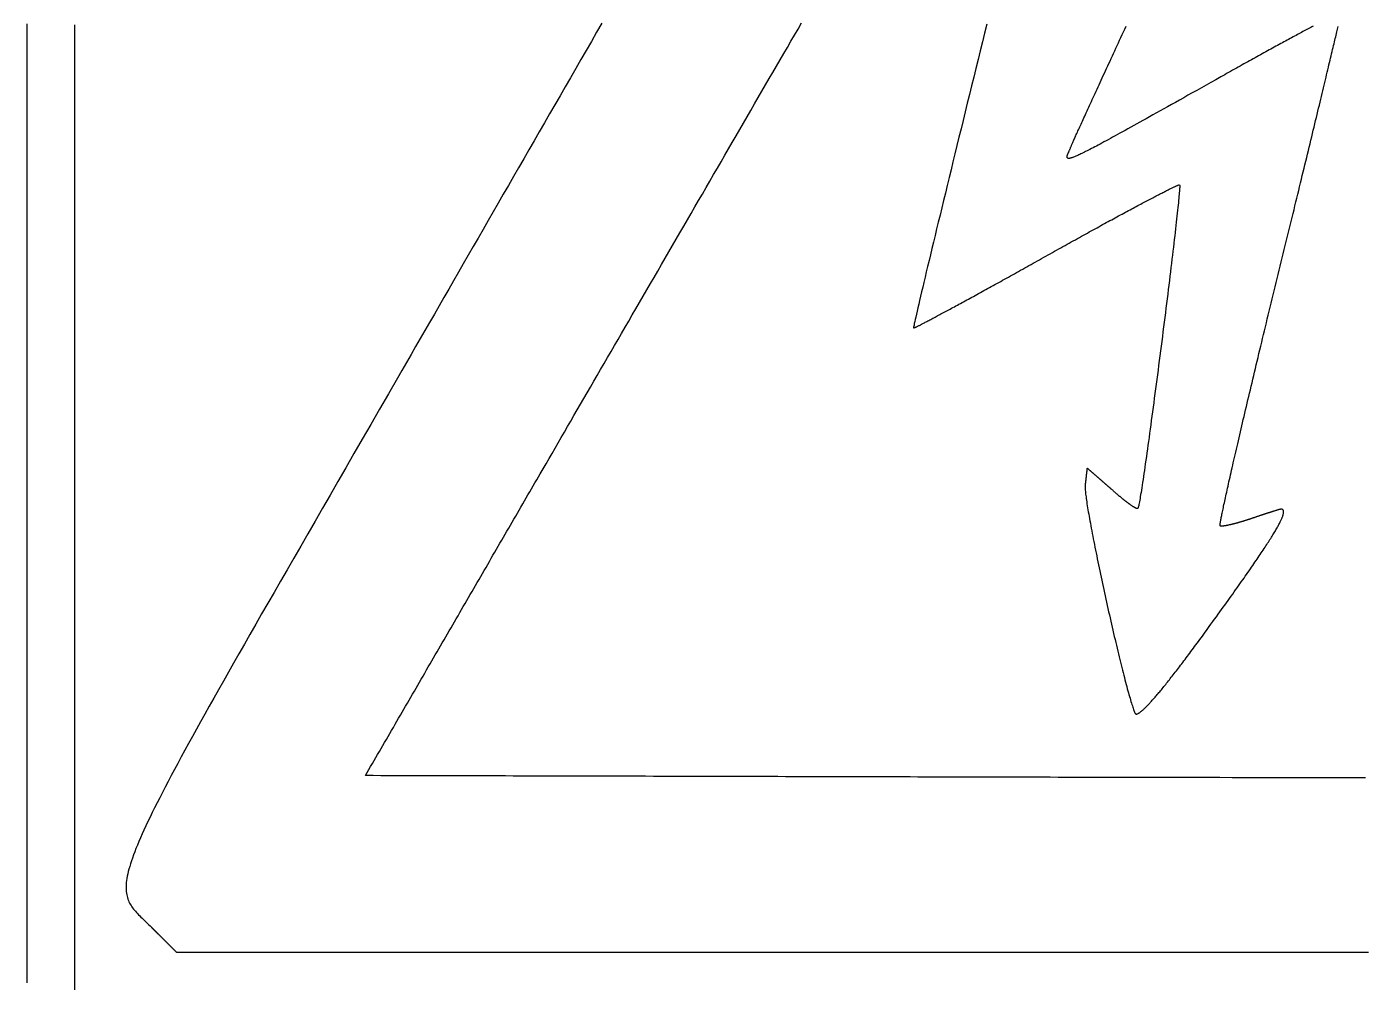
# Model space of a CAD drawing. Header units: metres. Extents: x 1755 to 5239, y 1150 to 5829.
# Drawn here: x 1755 to 3835, y 2853 to 4341 of the extents above; entities that cross this region are included whole.
import ezdxf

# ---------------------------------------------------------------- set-up
doc = ezdxf.new("R2010")
doc.units = ezdxf.units.M

msp = doc.modelspace()

# ---------------------------------------------------------------- linework, layer by layer
for points in [[(3838.509064, 3171.648568), (3820.177801, 3171.658487), (3801.731392, 3171.669504), (3783.172375, 3171.681625), (3764.503288, 3171.694856), (3745.726669, 3171.709203), (3726.845056, 3171.724672), (3707.860987, 3171.741269), (3688.777, 3171.759), (3669.595633, 3171.777871), (3650.319424, 3171.797888), (3630.950911, 3171.819057), (3611.492632, 3171.841384), (3591.947125, 3171.864875), (3572.316928, 3171.889536), (3552.604579, 3171.915373), (3532.812616, 3171.942392), (3512.943577, 3171.970599), (3493, 3172), (3480.89, 3172.03), (3468.78, 3172.06), (3456.67, 3172.09), (3444.56, 3172.12), (3432.45, 3172.15), (3420.34, 3172.18), (3408.23, 3172.21), (3396.12, 3172.24), (3384.01, 3172.27), (3371.9, 3172.3), (3359.79, 3172.33), (3347.68, 3172.36), (3335.57, 3172.39), (3323.46, 3172.42), (3311.35, 3172.45), (3299.24, 3172.48), (3287.13, 3172.51), (3275.02, 3172.54), (3262.91, 3172.57), (3250.8, 3172.6), (3238.69, 3172.63), (3226.58, 3172.66), (3214.47, 3172.69), (3202.36, 3172.72), (3190.25, 3172.75), (3178.14, 3172.78), (3166.03, 3172.81), (3153.92, 3172.84), (3141.81, 3172.87), (3129.7, 3172.9), (3117.59, 3172.93), (3105.48, 3172.96), (3093.37, 3172.99), (3081.26, 3173.02), (3069.15, 3173.05), (3057.04, 3173.08), (3044.93, 3173.11), (3032.82, 3173.14), (3020.71, 3173.17), (3008.6, 3173.2), (2996.49, 3173.23), (2984.38, 3173.26), (2972.27, 3173.29), (2960.16, 3173.32), (2948.05, 3173.35), (2935.94, 3173.38), (2923.83, 3173.41), (2911.72, 3173.44), (2899.61, 3173.47), (2887.5, 3173.5), (2875.39, 3173.53), (2863.28, 3173.56), (2851.17, 3173.59), (2839.06, 3173.62), (2826.95, 3173.65), (2814.84, 3173.68), (2802.73, 3173.71), (2790.62, 3173.74), (2778.51, 3173.77), (2766.4, 3173.8), (2754.29, 3173.83), (2742.18, 3173.86), (2730.07, 3173.89), (2717.96, 3173.92), (2705.85, 3173.95), (2693.74, 3173.98), (2681.63, 3174.01), (2669.52, 3174.04), (2657.41, 3174.07), (2645.3, 3174.1), (2633.19, 3174.13), (2621.08, 3174.16), (2608.97, 3174.19), (2596.86, 3174.22), (2584.75, 3174.25), (2572.64, 3174.28), (2560.53, 3174.31), (2548.42, 3174.34), (2536.31, 3174.37), (2524.2, 3174.4), (2512.09, 3174.43), (2499.98, 3174.46), (2487.87, 3174.49), (2475.76, 3174.52), (2463.65, 3174.55), (2451.54, 3174.58), (2439.43, 3174.61), (2427.32, 3174.64), (2415.21, 3174.67), (2403.1, 3174.7), (2390.99, 3174.73), (2378.88, 3174.76), (2366.77, 3174.79), (2354.66, 3174.82), (2342.55, 3174.85), (2330.44, 3174.88), (2318.33, 3174.91), (2306.22, 3174.94), (2294.11, 3174.97), (2282, 3175), (2284.72, 3179.7), (2287.44, 3184.4), (2290.16, 3189.1), (2292.88, 3193.8), (2295.6, 3198.5), (2298.32, 3203.2), (2301.04, 3207.9), (2303.76, 3212.6), (2306.48, 3217.3), (2309.2, 3222), (2311.92, 3226.7), (2314.64, 3231.4), (2317.36, 3236.1), (2320.08, 3240.8), (2322.8, 3245.5), (2325.52, 3250.2), (2328.24, 3254.9), (2330.96, 3259.6), (2333.68, 3264.3), (2336.4, 3269), (2339.12, 3273.7), (2341.84, 3278.4), (2344.56, 3283.1), (2347.28, 3287.8), (2350, 3292.5), (2352.72, 3297.2), (2355.44, 3301.9), (2358.16, 3306.6), (2360.88, 3311.3), (2363.6, 3316), (2366.32, 3320.7), (2369.04, 3325.4), (2371.76, 3330.1), (2374.48, 3334.8), (2377.2, 3339.5), (2379.92, 3344.2), (2382.64, 3348.9), (2385.36, 3353.6), (2388.08, 3358.3), (2390.8, 3363), (2393.52, 3367.7), (2396.24, 3372.4), (2398.96, 3377.1), (2401.68, 3381.8), (2404.4, 3386.5), (2407.12, 3391.2), (2409.84, 3395.9), (2412.56, 3400.6), (2415.28, 3405.3), (2418, 3410), (2420.72, 3414.7), (2423.44, 3419.4), (2426.16, 3424.1), (2428.88, 3428.8), (2431.6, 3433.5), (2434.32, 3438.2), (2437.04, 3442.9), (2439.76, 3447.6), (2442.48, 3452.3), (2445.2, 3457), (2447.92, 3461.7), (2450.64, 3466.4), (2453.36, 3471.1), (2456.08, 3475.8), (2458.8, 3480.5), (2461.52, 3485.2), (2464.24, 3489.9), (2466.96, 3494.6), (2469.68, 3499.3), (2472.4, 3504), (2475.12, 3508.7), (2477.84, 3513.4), (2480.56, 3518.1), (2483.28, 3522.8), (2486, 3527.5), (2488.72, 3532.2), (2491.44, 3536.9), (2494.16, 3541.6), (2496.88, 3546.3), (2499.6, 3551), (2502.32, 3555.7), (2505.04, 3560.4), (2507.76, 3565.1), (2510.48, 3569.8), (2513.2, 3574.5), (2515.92, 3579.2), (2518.64, 3583.9), (2521.36, 3588.6), (2524.08, 3593.3), (2526.8, 3598), (2529.52, 3602.7), (2532.24, 3607.4), (2534.96, 3612.1), (2537.68, 3616.8), (2540.4, 3621.5), (2543.12, 3626.2), (2545.84, 3630.9), (2548.56, 3635.6), (2551.28, 3640.3), (2554, 3645), (2558.527113, 3652.816777), (2563.107704, 3660.725816), (2567.740651, 3668.725179), (2572.424832, 3676.812928), (2577.159125, 3684.987125), (2581.942408, 3693.245832), (2586.773559, 3701.587111), (2591.651456, 3710.009024), (2596.574977, 3718.509633), (2601.543, 3727.087), (2606.554403, 3735.739187), (2611.608064, 3744.464256), (2616.702861, 3753.260269), (2621.837672, 3762.125288), (2627.011375, 3771.057375), (2632.222848, 3780.054592), (2637.470969, 3789.115001), (2642.754616, 3798.236664), (2648.072667, 3807.417643), (2653.424, 3816.656), (2658.807493, 3825.949797), (2664.222024, 3835.297096), (2669.666471, 3844.695959), (2675.139712, 3854.144448), (2680.640625, 3863.640625), (2686.168088, 3873.182552), (2691.720979, 3882.768291), (2697.298176, 3892.395904), (2702.898557, 3902.063453), (2708.521, 3911.769), (2714.164383, 3921.510607), (2719.827584, 3931.286336), (2725.509481, 3941.094249), (2731.208952, 3950.932408), (2736.924875, 3960.798875), (2742.656128, 3970.691712), (2748.401589, 3980.608981), (2754.160136, 3990.548744), (2759.930647, 4000.509063), (2765.712, 4010.488), (2771.503073, 4020.483617), (2777.302744, 4030.493976), (2783.109891, 4040.517139), (2788.923392, 4050.551168), (2794.742125, 4060.594125), (2800.564968, 4070.644072), (2806.390799, 4080.699071), (2812.218496, 4090.757184), (2818.046937, 4100.816473), (2823.875, 4110.875), (2829.701563, 4120.930827), (2835.525504, 4130.982016), (2841.345701, 4141.026629), (2847.161032, 4151.062728), (2852.970375, 4161.088375), (2858.772608, 4171.101632), (2864.566609, 4181.100561), (2870.351256, 4191.083224), (2876.125427, 4201.047683), (2881.888, 4210.992), (2887.637853, 4220.914237), (2893.373864, 4230.812456), (2899.094911, 4240.684719), (2904.799872, 4250.529088), (2910.487625, 4260.343625), (2916.157048, 4270.126392), (2921.807019, 4279.875451), (2927.436416, 4289.588864), (2933.044117, 4299.264693), (2938.629, 4308.901), (2944.189943, 4318.495847), (2949.725824, 4328.047296), (2955.235521, 4337.553409), (2960.717912, 4347.012248)], [(1755, 4345.44), (1755, 4323.48), (1755, 4301.52), (1755, 4279.56), (1755, 4257.6), (1755, 4235.64), (1755, 4213.68), (1755, 4191.72), (1755, 4169.76), (1755, 4147.8), (1755, 4125.84), (1755, 4103.88), (1755, 4081.92), (1755, 4059.96), (1755, 4038), (1755, 4016.04), (1755, 3994.08), (1755, 3972.12), (1755, 3950.16), (1755, 3928.2), (1755, 3906.24), (1755, 3884.28), (1755, 3862.32), (1755, 3840.36), (1755, 3818.4), (1755, 3796.44), (1755, 3774.48), (1755, 3752.52), (1755, 3730.56), (1755, 3708.6), (1755, 3686.64), (1755, 3664.68), (1755, 3642.72), (1755, 3620.76), (1755, 3598.8), (1755, 3576.84), (1755, 3554.88), (1755, 3532.92), (1755, 3510.96), (1755, 3489), (1755, 3467.04), (1755, 3445.08), (1755, 3423.12), (1755, 3401.16), (1755, 3379.2), (1755, 3357.24), (1755, 3335.28), (1755, 3313.32), (1755, 3291.36), (1755, 3269.4), (1755, 3247.44), (1755, 3225.48), (1755, 3203.52), (1755, 3181.56), (1755, 3159.6), (1755, 3137.64), (1755, 3115.68), (1755, 3093.72), (1755, 3071.76), (1755, 3049.8), (1755, 3027.84), (1755, 3005.88), (1755, 2983.92), (1755, 2961.96), (1755, 2940), (1755, 2918.04), (1755, 2896.08), (1755, 2874.12), (1755, 2852.16)], [(1830.079261, 2811.35482), (1830.065664, 2858.19648), (1830.053603, 2905.99826), (1830.043, 2954.77), (1830.033777, 3004.52154), (1830.025856, 3055.26272), (1830.019159, 3107.00338), (1830.013608, 3159.75336), (1830.009125, 3213.5225), (1830.005632, 3268.32064), (1830.003051, 3324.15762), (1830.001304, 3381.04328), (1830.000313, 3438.98746), (1830, 3498), (1830, 3519.69), (1830, 3541.38), (1830, 3563.07), (1830, 3584.76), (1830, 3606.45), (1830, 3628.14), (1830, 3649.83), (1830, 3671.52), (1830, 3693.21), (1830, 3714.9), (1830, 3736.59), (1830, 3758.28), (1830, 3779.97), (1830, 3801.66), (1830, 3823.35), (1830, 3845.04), (1830, 3866.73), (1830, 3888.42), (1830, 3910.11), (1830, 3931.8), (1830, 3953.49), (1830, 3975.18), (1830, 3996.87), (1830, 4018.56), (1830, 4040.25), (1830, 4061.94), (1830, 4083.63), (1830, 4105.32), (1830, 4127.01), (1830, 4148.7), (1830, 4170.39), (1830, 4192.08), (1830, 4213.77), (1830, 4235.46), (1830, 4257.15), (1830, 4278.84), (1830, 4300.53), (1830, 4322.22), (1830, 4343.91)], [(2650.015598, 4346.637729), (2641.872, 4332.496), (2633.727322, 4318.352231), (2625.583136, 4304.209128), (2617.441014, 4290.069397), (2609.302528, 4275.935744), (2601.16925, 4261.810875), (2593.042752, 4247.697496), (2584.924606, 4233.598313), (2576.816384, 4219.516032), (2568.719658, 4205.453359), (2560.636, 4191.413), (2552.566982, 4177.397661), (2544.514176, 4163.410048), (2536.479154, 4149.452867), (2528.463488, 4135.528824), (2520.46875, 4121.640625), (2512.496512, 4107.790976), (2504.548346, 4093.982583), (2496.625824, 4080.218152), (2488.730518, 4066.500389), (2480.864, 4052.832), (2473.027842, 4039.215691), (2465.223616, 4025.654168), (2457.452894, 4012.150137), (2449.717248, 3998.706304), (2442.01825, 3985.325375), (2434.357472, 3972.010056), (2426.736486, 3958.763053), (2419.156864, 3945.587072), (2411.620178, 3932.484819), (2404.128, 3919.459), (2396.681902, 3906.512321), (2389.283456, 3893.647488), (2381.934234, 3880.867207), (2374.635808, 3868.174184), (2367.38975, 3855.571125), (2360.197632, 3843.060736), (2353.061026, 3830.645723), (2345.981504, 3818.328792), (2338.960638, 3806.112649), (2332, 3794), (2317.868357, 3769.480013), (2304.031656, 3745.476104), (2290.487239, 3721.982351), (2277.232448, 3698.992832), (2264.264625, 3676.501625), (2251.581112, 3654.502808), (2239.179251, 3632.990459), (2227.056384, 3611.958656), (2215.209853, 3591.401477), (2203.637, 3571.313), (2192.335167, 3551.687303), (2181.301696, 3532.518464), (2170.533929, 3513.800561), (2160.029208, 3495.527672), (2149.784875, 3477.693875), (2139.798272, 3460.293248), (2130.066741, 3443.319869), (2120.587624, 3426.767816), (2111.358263, 3410.631167), (2102.376, 3394.904), (2093.638177, 3379.580393), (2085.142136, 3364.654424), (2076.885219, 3350.120171), (2068.864768, 3335.971712), (2061.078125, 3322.203125), (2053.522632, 3308.808488), (2046.195631, 3295.781879), (2039.094464, 3283.117376), (2032.216473, 3270.809057), (2025.559, 3258.851), (2019.119387, 3247.237283), (2012.894976, 3235.961984), (2006.883109, 3225.019181), (2001.081128, 3214.402952), (1995.486375, 3204.107375), (1990.096192, 3194.126528), (1984.907921, 3184.454489), (1979.918904, 3175.085336), (1975.126483, 3166.013147), (1970.528, 3157.232), (1966.120797, 3148.735973), (1961.902216, 3140.519144), (1957.869599, 3132.575591), (1954.020288, 3124.899392), (1950.351625, 3117.484625), (1946.860952, 3110.325368), (1943.545611, 3103.415699), (1940.402944, 3096.749696), (1937.430293, 3090.321437), (1934.625, 3084.125), (1931.984407, 3078.154463), (1929.505856, 3072.403904), (1927.186689, 3066.867401), (1925.024248, 3061.539032), (1923.015875, 3056.412875), (1921.158912, 3051.483008), (1919.450701, 3046.743509), (1917.888584, 3042.188456), (1916.469903, 3037.811927), (1915.192, 3033.608), (1914.052217, 3029.570753), (1913.047896, 3025.694264), (1912.176379, 3021.972611), (1911.435008, 3018.399872), (1910.821125, 3014.970125), (1910.332072, 3011.677448), (1909.965191, 3008.515919), (1909.717824, 3005.479616), (1909.587313, 3002.562617), (1909.571, 2999.759), (1909.666227, 2997.062843), (1909.870336, 2994.468224), (1910.180669, 2991.969221), (1910.594568, 2989.559912), (1911.109375, 2987.234375), (1911.722432, 2984.986688), (1912.431081, 2982.810929), (1913.232664, 2980.701176), (1914.124523, 2978.651507), (1915.104, 2976.656), (1916.168437, 2974.708733), (1917.315176, 2972.803784), (1918.541559, 2970.935231), (1919.844928, 2969.097152), (1921.222625, 2967.283625), (1922.671992, 2965.488728), (1924.190371, 2963.706539), (1925.775104, 2961.931136), (1927.423533, 2960.156597), (1929.133, 2958.377), (1930.900847, 2956.586423), (1932.724416, 2954.778944), (1934.601049, 2952.948641), (1936.528088, 2951.089592), (1938.502875, 2949.195875), (1940.522752, 2947.261568), (1942.585061, 2945.280749), (1944.687144, 2943.247496), (1946.826343, 2941.155887), (1949, 2939), (1949.39, 2938.61), (1949.78, 2938.22), (1950.17, 2937.83), (1950.56, 2937.44), (1950.95, 2937.05), (1951.34, 2936.66), (1951.73, 2936.27), (1952.12, 2935.88), (1952.51, 2935.49), (1952.9, 2935.1), (1953.29, 2934.71), (1953.68, 2934.32), (1954.07, 2933.93), (1954.46, 2933.54), (1954.85, 2933.15), (1955.24, 2932.76), (1955.63, 2932.37), (1956.02, 2931.98), (1956.41, 2931.59), (1956.8, 2931.2), (1957.19, 2930.81), (1957.58, 2930.42), (1957.97, 2930.03), (1958.36, 2929.64), (1958.75, 2929.25), (1959.14, 2928.86), (1959.53, 2928.47), (1959.92, 2928.08), (1960.31, 2927.69), (1960.7, 2927.3), (1961.09, 2926.91), (1961.48, 2926.52), (1961.87, 2926.13), (1962.26, 2925.74), (1962.65, 2925.35), (1963.04, 2924.96), (1963.43, 2924.57), (1963.82, 2924.18), (1964.21, 2923.79), (1964.6, 2923.4), (1964.99, 2923.01), (1965.38, 2922.62), (1965.77, 2922.23), (1966.16, 2921.84), (1966.55, 2921.45), (1966.94, 2921.06), (1967.33, 2920.67), (1967.72, 2920.28), (1968.11, 2919.89), (1968.5, 2919.5), (1968.89, 2919.11), (1969.28, 2918.72), (1969.67, 2918.33), (1970.06, 2917.94), (1970.45, 2917.55), (1970.84, 2917.16), (1971.23, 2916.77), (1971.62, 2916.38), (1972.01, 2915.99), (1972.4, 2915.6), (1972.79, 2915.21), (1973.18, 2914.82), (1973.57, 2914.43), (1973.96, 2914.04), (1974.35, 2913.65), (1974.74, 2913.26), (1975.13, 2912.87), (1975.52, 2912.48), (1975.91, 2912.09), (1976.3, 2911.7), (1976.69, 2911.31), (1977.08, 2910.92), (1977.47, 2910.53), (1977.86, 2910.14), (1978.25, 2909.75), (1978.64, 2909.36), (1979.03, 2908.97), (1979.42, 2908.58), (1979.81, 2908.19), (1980.2, 2907.8), (1980.59, 2907.41), (1980.98, 2907.02), (1981.37, 2906.63), (1981.76, 2906.24), (1982.15, 2905.85), (1982.54, 2905.46), (1982.93, 2905.07), (1983.32, 2904.68), (1983.71, 2904.29), (1984.1, 2903.9), (1984.49, 2903.51), (1984.88, 2903.12), (1985.27, 2902.73), (1985.66, 2902.34), (1986.05, 2901.95), (1986.44, 2901.56), (1986.83, 2901.17), (1987.22, 2900.78), (1987.61, 2900.39), (1988, 2900), (2003.07, 2900), (2018.14, 2900), (2033.21, 2900), (2048.28, 2900), (2063.35, 2900), (2078.42, 2900), (2093.49, 2900), (2108.56, 2900), (2123.63, 2900), (2138.7, 2900), (2153.77, 2900), (2168.84, 2900), (2183.91, 2900), (2198.98, 2900), (2214.05, 2900), (2229.12, 2900), (2244.19, 2900), (2259.26, 2900), (2274.33, 2900), (2289.4, 2900), (2304.47, 2900), (2319.54, 2900), (2334.61, 2900), (2349.68, 2900), (2364.75, 2900), (2379.82, 2900), (2394.89, 2900), (2409.96, 2900), (2425.03, 2900), (2440.1, 2900), (2455.17, 2900), (2470.24, 2900), (2485.31, 2900), (2500.38, 2900), (2515.45, 2900), (2530.52, 2900), (2545.59, 2900), (2560.66, 2900), (2575.73, 2900), (2590.8, 2900), (2605.87, 2900), (2620.94, 2900), (2636.01, 2900), (2651.08, 2900), (2666.15, 2900), (2681.22, 2900), (2696.29, 2900), (2711.36, 2900), (2726.43, 2900), (2741.5, 2900), (2756.57, 2900), (2771.64, 2900), (2786.71, 2900), (2801.78, 2900), (2816.85, 2900), (2831.92, 2900), (2846.99, 2900), (2862.06, 2900), (2877.13, 2900), (2892.2, 2900), (2907.27, 2900), (2922.34, 2900), (2937.41, 2900), (2952.48, 2900), (2967.55, 2900), (2982.62, 2900), (2997.69, 2900), (3012.76, 2900), (3027.83, 2900), (3042.9, 2900), (3057.97, 2900), (3073.04, 2900), (3088.11, 2900), (3103.18, 2900), (3118.25, 2900), (3133.32, 2900), (3148.39, 2900), (3163.46, 2900), (3178.53, 2900), (3193.6, 2900), (3208.67, 2900), (3223.74, 2900), (3238.81, 2900), (3253.88, 2900), (3268.95, 2900), (3284.02, 2900), (3299.09, 2900), (3314.16, 2900), (3329.23, 2900), (3344.3, 2900), (3359.37, 2900), (3374.44, 2900), (3389.51, 2900), (3404.58, 2900), (3419.65, 2900), (3434.72, 2900), (3449.79, 2900), (3464.86, 2900), (3479.93, 2900), (3495, 2900), (3536.672715, 2900.000314), (3577.57572, 2900.001312), (3617.716305, 2900.003078), (3657.10176, 2900.005696), (3695.739375, 2900.00925), (3733.63644, 2900.013824), (3770.800245, 2900.019502), (3807.23808, 2900.026368), (3842.957235, 2900.034506)], [(3248.906358, 4345.199165), (3245.5, 4331.375), (3242.097242, 4317.557735), (3238.700736, 4303.75808), (3235.313134, 4289.986745), (3231.937088, 4276.25444), (3228.57525, 4262.571875), (3225.230272, 4248.94976), (3221.904806, 4235.398805), (3218.601504, 4221.92972), (3215.323018, 4208.553215), (3212.072, 4195.28), (3208.851102, 4182.120785), (3205.662976, 4169.08628), (3202.510274, 4156.187195), (3199.395648, 4143.43424), (3196.32175, 4130.838125), (3193.291232, 4118.40956), (3190.306746, 4106.159255), (3187.370944, 4094.09792), (3184.486478, 4082.236265), (3181.656, 4070.585), (3178.882162, 4059.154835), (3176.167616, 4047.95648), (3173.515014, 4037.000645), (3170.927008, 4026.29804), (3168.40625, 4015.859375), (3165.955392, 4005.69536), (3163.577086, 3995.816705), (3161.273984, 3986.23412), (3159.048738, 3976.958315), (3156.904, 3968), (3154.842422, 3959.369885), (3152.866656, 3951.07868), (3150.979354, 3943.137095), (3149.183168, 3935.55584), (3147.48075, 3928.345625), (3145.874752, 3921.51716), (3144.367826, 3915.081155), (3142.962624, 3909.04832), (3141.661798, 3903.429365), (3140.468, 3898.235), (3139.383882, 3893.475935), (3138.412096, 3889.16288), (3137.555294, 3885.306545), (3136.816128, 3881.91764), (3136.19725, 3879.006875), (3135.701312, 3876.58496), (3135.330966, 3874.662605), (3135.088864, 3873.25052), (3134.977658, 3872.359415), (3135.556928, 3872.122368), (3136.157832, 3872.362592), (3136.969024, 3872.719744), (3137.452383, 3872.941598), (3137.987, 3873.192), (3138.572437, 3873.470722), (3139.208256, 3873.777536), (3139.894019, 3874.112214), (3140.629288, 3874.474528), (3141.413625, 3874.86425), (3142.246592, 3875.281152), (3143.127751, 3875.725006), (3144.056664, 3876.195584), (3145.032893, 3876.692658), (3146.056, 3877.216), (3147.125547, 3877.765382), (3148.241096, 3878.340576), (3149.402209, 3878.941354), (3150.608448, 3879.567488), (3151.859375, 3880.21875), (3153.154552, 3880.894912), (3154.493541, 3881.595746), (3155.875904, 3882.321024), (3157.301203, 3883.070518), (3158.769, 3883.844), (3160.278857, 3884.641242), (3161.830336, 3885.462016), (3163.422999, 3886.306094), (3165.056408, 3887.173248), (3166.730125, 3888.06325), (3168.443712, 3888.975872), (3170.196731, 3889.910886), (3171.988744, 3890.868064), (3173.819313, 3891.847178), (3175.688, 3892.848), (3177.594367, 3893.870302), (3179.537976, 3894.913856), (3181.518389, 3895.978434), (3183.535168, 3897.063808), (3185.587875, 3898.16975), (3187.676072, 3899.296032), (3189.799321, 3900.442426), (3191.957184, 3901.608704), (3194.149223, 3902.794638), (3196.375, 3904), (3198.634077, 3905.224562), (3200.926016, 3906.468096), (3203.250379, 3907.730374), (3205.606728, 3909.011168), (3207.994625, 3910.31025), (3210.413632, 3911.627392), (3212.863311, 3912.962366), (3215.343224, 3914.314944), (3217.852933, 3915.684898), (3220.392, 3917.072), (3222.959987, 3918.476022), (3225.556456, 3919.896736), (3228.180969, 3921.333914), (3230.833088, 3922.787328), (3233.512375, 3924.25675), (3236.218392, 3925.741952), (3238.950701, 3927.242706), (3241.708864, 3928.758784), (3244.492443, 3930.289958), (3247.301, 3931.836), (3250.134097, 3933.396682), (3252.991296, 3934.971776), (3255.872159, 3936.561054), (3258.776248, 3938.164288), (3261.703125, 3939.78125), (3264.652352, 3941.411712), (3267.623491, 3943.055446), (3270.616104, 3944.712224), (3273.629753, 3946.381818), (3276.664, 3948.064), (3279.718407, 3949.758542), (3282.792536, 3951.465216), (3285.885949, 3953.183794), (3288.998208, 3954.914048), (3292.128875, 3956.65575), (3295.277512, 3958.408672), (3298.443681, 3960.172586), (3301.626944, 3961.947264), (3304.826863, 3963.732478), (3308.043, 3965.528), (3311.274917, 3967.333602), (3314.522176, 3969.149056), (3317.784339, 3970.974134), (3321.060968, 3972.808608), (3324.351625, 3974.65225), (3327.655872, 3976.504832), (3330.973271, 3978.366126), (3334.303384, 3980.235904), (3337.645773, 3982.113938), (3341, 3984), (3344.354526, 3985.886061), (3347.697808, 3987.764088), (3351.029402, 3989.633847), (3354.348864, 3991.495104), (3357.65575, 3993.347625), (3360.949616, 3995.191176), (3364.230018, 3997.025523), (3367.496512, 3998.850432), (3370.748654, 4000.665669), (3373.986, 4002.471), (3377.208106, 4004.266191), (3380.414528, 4006.051008), (3383.604822, 4007.825217), (3386.778544, 4009.588584), (3389.93525, 4011.340875), (3393.074496, 4013.081856), (3396.195838, 4014.811293), (3399.298832, 4016.528952), (3402.383034, 4018.234599), (3405.448, 4019.928), (3408.493286, 4021.608921), (3411.518448, 4023.277128), (3414.523042, 4024.932387), (3417.506624, 4026.574464), (3420.46875, 4028.203125), (3423.408976, 4029.818136), (3426.326858, 4031.419263), (3429.221952, 4033.006272), (3432.093814, 4034.578929), (3434.942, 4036.137), (3437.766066, 4037.680251), (3440.565568, 4039.208448), (3443.340062, 4040.721357), (3446.089104, 4042.218744), (3448.81225, 4043.700375), (3451.509056, 4045.166016), (3454.179078, 4046.615433), (3456.821872, 4048.048392), (3459.436994, 4049.464659), (3462.024, 4050.864), (3464.582446, 4052.246181), (3467.111888, 4053.610968), (3469.611882, 4054.958127), (3472.081984, 4056.287424), (3474.52175, 4057.598625), (3476.930736, 4058.891496), (3479.308498, 4060.165803), (3481.654592, 4061.421312), (3483.968574, 4062.657789), (3486.25, 4063.875), (3488.498426, 4065.072711), (3490.713408, 4066.250688), (3492.894502, 4067.408697), (3495.041264, 4068.546504), (3497.15325, 4069.663875), (3499.230016, 4070.760576), (3501.271118, 4071.836373), (3503.276112, 4072.891032), (3505.244554, 4073.924319), (3507.176, 4074.936), (3509.070006, 4075.925841), (3510.926128, 4076.893608), (3512.743922, 4077.839067), (3514.522944, 4078.761984), (3516.26275, 4079.662125), (3517.962896, 4080.539256), (3519.622938, 4081.393143), (3521.242432, 4082.223552), (3522.820934, 4083.030249), (3524.358, 4083.813), (3525.853186, 4084.571571), (3527.306048, 4085.305728), (3528.716142, 4086.015237), (3530.083024, 4086.699864), (3531.40625, 4087.359375), (3532.685376, 4087.993536), (3533.919958, 4088.602113), (3535.109552, 4089.184872), (3536.253714, 4089.741579), (3537.352, 4090.272), (3538.403966, 4090.775901), (3539.409168, 4091.253048), (3540.367162, 4091.703207), (3541.277504, 4092.126144), (3542.13975, 4092.521625), (3542.953456, 4092.889416), (3543.718178, 4093.229283), (3544.433472, 4093.540992), (3545.098894, 4093.824309), (3545.714, 4094.079), (3546.278346, 4094.304831), (3546.791488, 4094.501568), (3547.662384, 4094.806824), (3548.323136, 4094.992896), (3548.912474, 4095.044439), (3549.160592, 4094.179824), (3549.182448, 4093.343406), (3549.166336, 4092.230592), (3549.113, 4090.84725), (3549.023184, 4089.199248), (3548.897632, 4087.292454), (3548.737088, 4085.132736), (3548.542296, 4082.725962), (3548.314, 4080.078), (3548.052944, 4077.194718), (3547.759872, 4074.081984), (3547.435528, 4070.745666), (3547.080656, 4067.191632), (3546.696, 4063.42575), (3546.282304, 4059.453888), (3545.840312, 4055.281914), (3545.370768, 4050.915696), (3544.874416, 4046.361102), (3544.352, 4041.624), (3543.804264, 4036.710258), (3543.231952, 4031.625744), (3542.635808, 4026.376326), (3542.016576, 4020.967872), (3541.375, 4015.40625), (3540.711824, 4009.697328), (3540.027792, 4003.846974), (3539.323648, 3997.861056), (3538.600136, 3991.745442), (3537.858, 3985.506), (3537.097984, 3979.148598), (3536.320832, 3972.679104), (3535.527288, 3966.103386), (3534.718096, 3959.427312), (3533.894, 3952.65675), (3533.055744, 3945.797568), (3532.204072, 3938.855634), (3531.339728, 3931.836816), (3530.463456, 3924.746982), (3529.576, 3917.592), (3528.678104, 3910.377738), (3527.770512, 3903.110064), (3526.853968, 3895.794846), (3525.929216, 3888.437952), (3524.997, 3881.04525), (3524.058064, 3873.622608), (3523.113152, 3866.175894), (3522.163008, 3858.710976), (3521.208376, 3851.233722), (3520.25, 3843.75), (3519.288624, 3836.265678), (3518.324992, 3828.786624), (3517.359848, 3821.318706), (3516.393936, 3813.867792), (3515.428, 3806.43975), (3514.462784, 3799.040448), (3513.499032, 3791.675754), (3512.537488, 3784.351536), (3511.578896, 3777.073662), (3510.624, 3769.848), (3509.673544, 3762.680418), (3508.728272, 3755.576784), (3507.788928, 3748.542966), (3506.856256, 3741.584832), (3505.931, 3734.70825), (3505.013904, 3727.919088), (3504.105712, 3721.223214), (3503.207168, 3714.626496), (3502.319016, 3708.134802), (3501.442, 3701.754), (3500.576864, 3695.489958), (3499.724352, 3689.348544), (3498.885208, 3683.335626), (3498.060176, 3677.457072), (3497.25, 3671.71875), (3496.455424, 3666.126528), (3495.677192, 3660.686274), (3494.916048, 3655.403856), (3494.172736, 3650.285142), (3493.448, 3645.336), (3492.742584, 3640.562298), (3492.057232, 3635.969904), (3491.392688, 3631.564686), (3490.749696, 3627.352512), (3490.129, 3623.33925), (3489.531344, 3619.530768), (3488.957472, 3615.932934), (3488.408128, 3612.551616), (3487.884056, 3609.392682), (3487.386, 3606.462), (3486.914704, 3603.765438), (3486.470912, 3601.308864), (3486.055368, 3599.098146), (3485.668816, 3597.139152), (3485.312, 3595.43775), (3484.985664, 3593.999808), (3484.690552, 3592.831194), (3484.427408, 3591.937776), (3484.196976, 3591.325422), (3483.860904, 3590.897928), (3483.349259, 3590.797413), (3482.776503, 3590.872521), (3482.254872, 3591.017304), (3481.656669, 3591.236283), (3480.984, 3591.528), (3480.495224, 3591.762168), (3479.974912, 3592.027584), (3479.423688, 3592.323816), (3478.842176, 3592.650432), (3478.231, 3593.007), (3477.590784, 3593.393088), (3476.922152, 3593.808264), (3476.225728, 3594.252096), (3475.502136, 3594.724152), (3474.752, 3595.224), (3473.975944, 3595.751208), (3473.174592, 3596.305344), (3472.764625, 3596.592375), (3472.348568, 3596.885976), (3471.926499, 3597.186093), (3471.498496, 3597.492672), (3471.064637, 3597.805659), (3470.625, 3598.125), (3470.179663, 3598.450641), (3469.728704, 3598.782528), (3469.272201, 3599.120607), (3468.810232, 3599.464824), (3468.342875, 3599.815125), (3467.870208, 3600.171456), (3467.392309, 3600.533763), (3466.909256, 3600.901992), (3466.421127, 3601.276089), (3465.928, 3601.656), (3465.429953, 3602.041671), (3464.927064, 3602.433048), (3464.419411, 3602.830077), (3463.907072, 3603.232704), (3463.390125, 3603.640875), (3462.868648, 3604.054536), (3462.342719, 3604.473633), (3461.812416, 3604.898112), (3461.277817, 3605.327919), (3460.739, 3605.763), (3460.196043, 3606.203301), (3459.649024, 3606.648768), (3459.098021, 3607.099347), (3458.543112, 3607.554984), (3457.984375, 3608.015625), (3457.421888, 3608.481216), (3456.855729, 3608.951703), (3456.285976, 3609.427032), (3455.712707, 3609.907149), (3455.136, 3610.392), (3454.555933, 3610.881531), (3453.972584, 3611.375688), (3453.386031, 3611.874417), (3452.796352, 3612.377664), (3452.203625, 3612.885375), (3451.607928, 3613.397496), (3451.009339, 3613.913973), (3450.407936, 3614.434752), (3449.803797, 3614.959779), (3449.197, 3615.489), (3448.587623, 3616.022361), (3447.975744, 3616.559808), (3447.361441, 3617.101287), (3446.744792, 3617.646744), (3446.125875, 3618.196125), (3445.504768, 3618.749376), (3444.881549, 3619.306443), (3444.256296, 3619.867272), (3443.629087, 3620.431809), (3443, 3621), (3442.62, 3621.33), (3442.24, 3621.66), (3441.86, 3621.99), (3441.48, 3622.32), (3441.1, 3622.65), (3440.72, 3622.98), (3440.34, 3623.31), (3439.96, 3623.64), (3439.58, 3623.97), (3439.2, 3624.3), (3438.82, 3624.63), (3438.44, 3624.96), (3438.06, 3625.29), (3437.68, 3625.62), (3437.3, 3625.95), (3436.92, 3626.28), (3436.54, 3626.61), (3436.16, 3626.94), (3435.78, 3627.27), (3435.4, 3627.6), (3435.02, 3627.93), (3434.64, 3628.26), (3434.26, 3628.59), (3433.88, 3628.92), (3433.5, 3629.25), (3433.12, 3629.58), (3432.74, 3629.91), (3432.36, 3630.24), (3431.98, 3630.57), (3431.6, 3630.9), (3431.22, 3631.23), (3430.84, 3631.56), (3430.46, 3631.89), (3430.08, 3632.22), (3429.7, 3632.55), (3429.32, 3632.88), (3428.94, 3633.21), (3428.56, 3633.54), (3428.18, 3633.87), (3427.8, 3634.2), (3427.42, 3634.53), (3427.04, 3634.86), (3426.66, 3635.19), (3426.28, 3635.52), (3425.9, 3635.85), (3425.52, 3636.18), (3425.14, 3636.51), (3424.76, 3636.84), (3424.38, 3637.17), (3424, 3637.5), (3423.62, 3637.83), (3423.24, 3638.16), (3422.86, 3638.49), (3422.48, 3638.82), (3422.1, 3639.15), (3421.72, 3639.48), (3421.34, 3639.81), (3420.96, 3640.14), (3420.58, 3640.47), (3420.2, 3640.8), (3419.82, 3641.13), (3419.44, 3641.46), (3419.06, 3641.79), (3418.68, 3642.12), (3418.3, 3642.45), (3417.92, 3642.78), (3417.54, 3643.11), (3417.16, 3643.44), (3416.78, 3643.77), (3416.4, 3644.1), (3416.02, 3644.43), (3415.64, 3644.76), (3415.26, 3645.09), (3414.88, 3645.42), (3414.5, 3645.75), (3414.12, 3646.08), (3413.74, 3646.41), (3413.36, 3646.74), (3412.98, 3647.07), (3412.6, 3647.4), (3412.22, 3647.73), (3411.84, 3648.06), (3411.46, 3648.39), (3411.08, 3648.72), (3410.7, 3649.05), (3410.32, 3649.38), (3409.94, 3649.71), (3409.56, 3650.04), (3409.18, 3650.37), (3408.8, 3650.7), (3408.42, 3651.03), (3408.04, 3651.36), (3407.66, 3651.69), (3407.28, 3652.02), (3406.9, 3652.35), (3406.52, 3652.68), (3406.14, 3653.01), (3405.76, 3653.34), (3405.38, 3653.67), (3405, 3654), (3404.94, 3653.46), (3404.88, 3652.92), (3404.82, 3652.38), (3404.76, 3651.84), (3404.7, 3651.3), (3404.64, 3650.76), (3404.58, 3650.22), (3404.52, 3649.68), (3404.46, 3649.14), (3404.4, 3648.6), (3404.34, 3648.06), (3404.28, 3647.52), (3404.22, 3646.98), (3404.16, 3646.44), (3404.1, 3645.9), (3404.04, 3645.36), (3403.98, 3644.82), (3403.92, 3644.28), (3403.86, 3643.74), (3403.8, 3643.2), (3403.74, 3642.66), (3403.68, 3642.12), (3403.62, 3641.58), (3403.56, 3641.04), (3403.5, 3640.5), (3403.44, 3639.96), (3403.38, 3639.42), (3403.32, 3638.88), (3403.26, 3638.34), (3403.2, 3637.8), (3403.14, 3637.26), (3403.08, 3636.72), (3403.02, 3636.18), (3402.96, 3635.64), (3402.9, 3635.1), (3402.84, 3634.56), (3402.78, 3634.02), (3402.72, 3633.48), (3402.66, 3632.94), (3402.6, 3632.4), (3402.54, 3631.86), (3402.48, 3631.32), (3402.42, 3630.78), (3402.36, 3630.24), (3402.3, 3629.7), (3402.24, 3629.16), (3402.18, 3628.62), (3402.12, 3628.08), (3402.06, 3627.54), (3402, 3627), (3401.93058, 3626.108645), (3401.90184, 3625.05676), (3401.91306, 3623.847615), (3401.96352, 3622.48448), (3402.0525, 3620.970625), (3402.17928, 3619.30932), (3402.34314, 3617.503835), (3402.54336, 3615.55744), (3402.77922, 3613.473405), (3403.05, 3611.255), (3403.35498, 3608.905495), (3403.69344, 3606.42816), (3404.06466, 3603.826265), (3404.46792, 3601.10308), (3404.9025, 3598.261875), (3405.36768, 3595.30592), (3405.86274, 3592.238485), (3406.38696, 3589.06284), (3406.93962, 3585.782255), (3407.52, 3582.4), (3408.12738, 3578.919345), (3408.76104, 3575.34356), (3409.42026, 3571.675915), (3410.10432, 3567.91968), (3410.8125, 3564.078125), (3411.54408, 3560.15452), (3412.29834, 3556.152135), (3413.07456, 3552.07424), (3413.87202, 3547.924105), (3414.69, 3543.705), (3415.52778, 3539.420195), (3416.38464, 3535.07296), (3417.25986, 3530.666565), (3418.15272, 3526.20428), (3419.0625, 3521.689375), (3419.98848, 3517.12512), (3420.92994, 3512.514785), (3421.88616, 3507.86164), (3422.85642, 3503.168955), (3423.84, 3498.44), (3424.83618, 3493.678045), (3425.84424, 3488.88636), (3426.86346, 3484.068215), (3427.89312, 3479.22688), (3428.9325, 3474.365625), (3429.98088, 3469.48772), (3431.03754, 3464.596435), (3432.10176, 3459.69504), (3433.17282, 3454.786805), (3434.25, 3449.875), (3435.33258, 3444.962895), (3436.41984, 3440.05376), (3437.51106, 3435.150865), (3438.60552, 3430.25748), (3439.7025, 3425.376875), (3440.80128, 3420.51232), (3441.90114, 3415.667085), (3443.00136, 3410.84444), (3444.10122, 3406.047655), (3445.2, 3401.28), (3446.29698, 3396.544745), (3447.39144, 3391.84516), (3448.48266, 3387.184515), (3449.56992, 3382.56608), (3450.6525, 3377.993125), (3451.72968, 3373.46892), (3452.80074, 3368.996735), (3453.86496, 3364.57984), (3454.92162, 3360.221505), (3455.97, 3355.925), (3457.00938, 3351.693595), (3458.03904, 3347.53056), (3459.05826, 3343.439165), (3460.06632, 3339.42268), (3461.0625, 3335.484375), (3462.04608, 3331.62752), (3463.01634, 3327.855385), (3463.97256, 3324.17124), (3464.91402, 3320.578355), (3465.84, 3317.08), (3466.74978, 3313.679445), (3467.64264, 3310.37996), (3468.51786, 3307.184815), (3469.37472, 3304.09728), (3470.2125, 3301.120625), (3471.03048, 3298.25812), (3471.82794, 3295.513035), (3472.60416, 3292.88864), (3473.35842, 3290.388205), (3474.09, 3288.015), (3474.79818, 3285.772295), (3475.48224, 3283.66336), (3476.14146, 3281.691465), (3476.77512, 3279.85988), (3477.3825, 3278.171875), (3477.96288, 3276.63072), (3478.51554, 3275.239685), (3479.03976, 3274.00204), (3479.53482, 3272.921055), (3480, 3272), (3480.281984, 3271.523624), (3480.647872, 3271.174592), (3481.097568, 3270.953048), (3481.630976, 3270.859136), (3482.248, 3270.893), (3482.948544, 3271.054784), (3483.732512, 3271.344632), (3484.599808, 3271.762688), (3485.064674, 3272.019839), (3485.550336, 3272.309096), (3486.056782, 3272.630477), (3486.584, 3272.984), (3487.131978, 3273.369683), (3487.700704, 3273.787544), (3488.290166, 3274.237601), (3488.900352, 3274.719872), (3489.53125, 3275.234375), (3490.182848, 3275.781128), (3490.855134, 3276.360149), (3491.548096, 3276.971456), (3492.261722, 3277.615067), (3492.996, 3278.291), (3493.750918, 3278.999273), (3494.526464, 3279.739904), (3495.322626, 3280.512911), (3496.139392, 3281.318312), (3496.97675, 3282.156125), (3497.834688, 3283.026368), (3498.713194, 3283.929059), (3499.612256, 3284.864216), (3500.531862, 3285.831857), (3501.472, 3286.832), (3502.432658, 3287.864663), (3503.413824, 3288.929864), (3504.415486, 3290.027621), (3505.437632, 3291.157952), (3506.48025, 3292.320875), (3507.543328, 3293.516408), (3508.626854, 3294.744569), (3509.730816, 3296.005376), (3510.855202, 3297.298847), (3512, 3298.625), (3513.165198, 3299.983853), (3514.350784, 3301.375424), (3515.556746, 3302.799731), (3516.783072, 3304.256792), (3518.02975, 3305.746625), (3519.296768, 3307.269248), (3520.584114, 3308.824679), (3521.891776, 3310.412936), (3523.219742, 3312.034037), (3524.568, 3313.688), (3525.936538, 3315.374843), (3527.325344, 3317.094584), (3528.734406, 3318.847241), (3530.163712, 3320.632832), (3531.61325, 3322.451375), (3533.083008, 3324.302888), (3534.572974, 3326.187389), (3536.083136, 3328.104896), (3537.613482, 3330.055427), (3539.164, 3332.039), (3540.734678, 3334.055633), (3542.325504, 3336.105344), (3543.936466, 3338.188151), (3545.567552, 3340.304072), (3547.21875, 3342.453125), (3548.890048, 3344.635328), (3550.581434, 3346.850699), (3552.292896, 3349.099256), (3554.024422, 3351.381017), (3555.776, 3353.696), (3557.547618, 3356.044223), (3559.339264, 3358.425704), (3561.150926, 3360.840461), (3562.982592, 3363.288512), (3564.83425, 3365.769875), (3566.705888, 3368.284568), (3568.597494, 3370.832609), (3570.509056, 3373.414016), (3572.440562, 3376.028807), (3574.392, 3378.677), (3576.363358, 3381.358613), (3578.354624, 3384.073664), (3580.365786, 3386.822171), (3582.396832, 3389.604152), (3584.44775, 3392.419625), (3586.518528, 3395.268608), (3588.609154, 3398.151119), (3590.719616, 3401.067176), (3592.849902, 3404.016797), (3595, 3407), (3597.860816, 3410.93573), (3600.683328, 3414.82304), (3603.467632, 3418.66211), (3606.213824, 3422.45312), (3608.922, 3426.19625), (3611.592256, 3429.89168), (3614.224688, 3433.53959), (3616.819392, 3437.14016), (3619.376464, 3440.69357), (3621.896, 3444.2), (3624.378096, 3447.65963), (3626.822848, 3451.07264), (3629.230352, 3454.43921), (3631.600704, 3457.75952), (3633.934, 3461.03375), (3636.230336, 3464.26208), (3638.489808, 3467.44469), (3640.712512, 3470.58176), (3642.898544, 3473.67347), (3645.048, 3476.72), (3647.160976, 3479.72153), (3649.237568, 3482.67824), (3651.277872, 3485.59031), (3653.281984, 3488.45792), (3655.25, 3491.28125), (3657.182016, 3494.06048), (3659.078128, 3496.79579), (3660.938432, 3499.48736), (3662.763024, 3502.13537), (3664.552, 3504.74), (3666.305456, 3507.30143), (3668.023488, 3509.81984), (3669.706192, 3512.29541), (3671.353664, 3514.72832), (3672.966, 3517.11875), (3674.543296, 3519.46688), (3676.085648, 3521.77289), (3677.593152, 3524.03696), (3679.065904, 3526.25927), (3680.504, 3528.44), (3681.907536, 3530.57933), (3683.276608, 3532.67744), (3684.611312, 3534.73451), (3685.911744, 3536.75072), (3687.178, 3538.72625), (3688.410176, 3540.66128), (3689.608368, 3542.55599), (3690.772672, 3544.41056), (3691.903184, 3546.22517), (3693, 3548), (3694.063216, 3549.73523), (3695.092928, 3551.43104), (3696.089232, 3553.08761), (3697.052224, 3554.70512), (3697.982, 3556.28375), (3698.878656, 3557.82368), (3699.742288, 3559.32509), (3700.572992, 3560.78816), (3701.370864, 3562.21307), (3702.136, 3563.6), (3702.868496, 3564.94913), (3703.568448, 3566.26064), (3704.235952, 3567.53471), (3704.871104, 3568.77152), (3705.474, 3569.97125), (3706.044736, 3571.13408), (3706.583408, 3572.26019), (3707.090112, 3573.34976), (3707.564944, 3574.40297), (3708.008, 3575.42), (3708.419376, 3576.40103), (3708.799168, 3577.34624), (3709.147472, 3578.25581), (3709.464384, 3579.12992), (3709.75, 3579.96875), (3710.004416, 3580.77248), (3710.227728, 3581.54129), (3710.420032, 3582.27536), (3710.581424, 3582.97487), (3710.712, 3583.64), (3710.811856, 3584.27093), (3710.881088, 3584.86784), (3710.919792, 3585.43091), (3710.928064, 3585.96032), (3710.853696, 3586.91888), (3710.658752, 3587.74496), (3710.344, 3588.44), (3709.910208, 3589.00544), (3709.358144, 3589.44272), (3708.688576, 3589.75328), (3707.902272, 3589.93856), (3707, 3590), (3706.428104, 3589.925696), (3705.819, 3589.796), (3705.247743, 3589.658282), (3704.581824, 3589.486976), (3704.086808, 3589.354592), (3703.552, 3589.208), (3702.978312, 3589.047488), (3702.366656, 3588.873344), (3701.717944, 3588.685856), (3701.033088, 3588.485312), (3700.313, 3588.272), (3699.558592, 3588.046208), (3698.770776, 3587.808224), (3697.950464, 3587.558336), (3697.098568, 3587.296832), (3696.216, 3587.024), (3695.303672, 3586.740128), (3694.362496, 3586.445504), (3693.881375, 3586.29425), (3693.393384, 3586.140416), (3692.898637, 3585.984038), (3692.397248, 3585.825152), (3691.889331, 3585.663794), (3691.375, 3585.5), (3690.854369, 3585.333806), (3690.327552, 3585.165248), (3689.794663, 3584.994362), (3689.255816, 3584.821184), (3688.711125, 3584.64575), (3688.160704, 3584.468096), (3687.604667, 3584.288258), (3687.043128, 3584.106272), (3686.476201, 3583.922174), (3685.904, 3583.736), (3685.326639, 3583.547786), (3684.744232, 3583.357568), (3684.156893, 3583.165382), (3683.564736, 3582.971264), (3682.967875, 3582.77525), (3682.366424, 3582.577376), (3681.760497, 3582.377678), (3681.150208, 3582.176192), (3680.535671, 3581.972954), (3679.917, 3581.768), (3679.294309, 3581.561366), (3678.667712, 3581.353088), (3678.037323, 3581.143202), (3677.403256, 3580.931744), (3676.765625, 3580.71875), (3676.124544, 3580.504256), (3675.480127, 3580.288298), (3674.832488, 3580.070912), (3674.181741, 3579.852134), (3673.528, 3579.632), (3672.871379, 3579.410546), (3672.211992, 3579.187808), (3671.549953, 3578.963822), (3670.885376, 3578.738624), (3670.218375, 3578.51225), (3669.549064, 3578.284736), (3668.877557, 3578.056118), (3668.203968, 3577.826432), (3667.528411, 3577.595714), (3666.851, 3577.364), (3666.171849, 3577.131326), (3665.491072, 3576.897728), (3664.808783, 3576.663242), (3664.125096, 3576.427904), (3663.440125, 3576.19175), (3662.753984, 3575.954816), (3662.066787, 3575.717138), (3661.378648, 3575.478752), (3660.689681, 3575.239694), (3660, 3575), (3659.280915, 3574.760904), (3658.56372, 3574.523632), (3657.848505, 3574.288208), (3657.13536, 3574.054656), (3656.424375, 3573.823), (3655.71564, 3573.593264), (3655.009245, 3573.365472), (3654.30528, 3573.139648), (3653.603835, 3572.915816), (3652.905, 3572.694), (3652.208865, 3572.474224), (3651.51552, 3572.256512), (3650.825055, 3572.040888), (3650.13756, 3571.827376), (3649.453125, 3571.616), (3648.77184, 3571.406784), (3648.093795, 3571.199752), (3647.41908, 3570.994928), (3646.747785, 3570.792336), (3646.08, 3570.592), (3645.415815, 3570.393944), (3644.75532, 3570.198192), (3644.098605, 3570.004768), (3643.44576, 3569.813696), (3642.796875, 3569.625), (3642.15204, 3569.438704), (3641.511345, 3569.254832), (3640.87488, 3569.073408), (3640.242735, 3568.894456), (3639.615, 3568.718), (3638.991765, 3568.544064), (3638.37312, 3568.372672), (3637.759155, 3568.203848), (3637.14996, 3568.037616), (3636.545625, 3567.874), (3635.94624, 3567.713024), (3635.351895, 3567.554712), (3634.76268, 3567.399088), (3634.178685, 3567.246176), (3633.6, 3567.096), (3633.026715, 3566.948584), (3632.45892, 3566.803952), (3631.896705, 3566.662128), (3631.34016, 3566.523136), (3630.789375, 3566.387), (3630.24444, 3566.253744), (3629.705445, 3566.123392), (3629.17248, 3565.995968), (3628.645635, 3565.871496), (3628.125, 3565.75), (3627.610665, 3565.631504), (3627.10272, 3565.516032), (3626.601255, 3565.403608), (3626.10636, 3565.294256), (3625.13664, 3565.084864), (3624.19428, 3564.888048), (3623.28, 3564.704), (3622.39452, 3564.532912), (3621.53856, 3564.374976), (3620.71284, 3564.230384), (3619.91808, 3564.099328), (3619.155, 3563.982), (3618.42432, 3563.878592), (3617.72676, 3563.789296), (3617.06304, 3563.714304), (3616.43388, 3563.653808), (3615.84, 3563.608), (3615.28212, 3563.577072), (3614.76096, 3563.561216), (3614.049645, 3563.566112), (3613.425, 3563.606), (3612.889455, 3563.681528), (3612.318195, 3563.838792), (3611.931352, 3564.390088), (3611.964416, 3565.195904), (3612.018625, 3565.752625), (3612.097704, 3566.410776), (3612.201467, 3567.169523), (3612.329728, 3568.028032), (3612.482301, 3568.985469), (3612.659, 3570.041), (3612.859639, 3571.193791), (3613.084032, 3572.443008), (3613.331993, 3573.787817), (3613.603336, 3575.227384), (3613.897875, 3576.760875), (3614.215424, 3578.387456), (3614.555797, 3580.106293), (3614.918808, 3581.916552), (3615.304271, 3583.817399), (3615.712, 3585.808), (3616.141809, 3587.887521), (3616.593512, 3590.055128), (3617.066923, 3592.309987), (3617.561856, 3594.651264), (3618.078125, 3597.078125), (3618.615544, 3599.589736), (3619.173927, 3602.185263), (3619.753088, 3604.863872), (3620.352841, 3607.624729), (3620.973, 3610.467), (3621.613379, 3613.389851), (3622.273792, 3616.392448), (3622.954053, 3619.473957), (3623.653976, 3622.633544), (3624.373375, 3625.870375), (3625.112064, 3629.183616), (3625.869857, 3632.572433), (3626.646568, 3636.035992), (3627.442011, 3639.573459), (3628.256, 3643.184), (3629.088349, 3646.866781), (3629.938872, 3650.620968), (3630.807383, 3654.445727), (3631.693696, 3658.340224), (3632.597625, 3662.303625), (3633.518984, 3666.335096), (3634.457587, 3670.433803), (3635.413248, 3674.598912), (3636.385781, 3678.829589), (3637.375, 3683.125), (3638.380719, 3687.484311), (3639.402752, 3691.906688), (3640.440913, 3696.391297), (3641.495016, 3700.937304), (3642.564875, 3705.543875), (3643.650304, 3710.210176), (3644.751117, 3714.935373), (3645.867128, 3719.718632), (3646.998151, 3724.559119), (3648.144, 3729.456), (3649.304489, 3734.408441), (3650.479432, 3739.415608), (3651.668643, 3744.476667), (3652.871936, 3749.590784), (3654.089125, 3754.757125), (3655.320024, 3759.974856), (3656.564447, 3765.243143), (3657.822208, 3770.561152), (3659.093121, 3775.928049), (3660.377, 3781.343), (3661.673659, 3786.805171), (3662.982912, 3792.313728), (3664.304573, 3797.867837), (3665.638456, 3803.466664), (3666.984375, 3809.109375), (3668.342144, 3814.795136), (3669.711577, 3820.523113), (3671.092488, 3826.292472), (3672.484691, 3832.102379), (3673.888, 3837.952), (3675.302229, 3843.840501), (3676.727192, 3849.767048), (3678.162703, 3855.730807), (3679.608576, 3861.730944), (3681.064625, 3867.766625), (3682.530664, 3873.837016), (3684.006507, 3879.941283), (3685.491968, 3886.078592), (3686.986861, 3892.248109), (3688.491, 3898.449), (3690.004199, 3904.680431), (3691.526272, 3910.941568), (3693.057033, 3917.231577), (3694.596296, 3923.549624), (3696.143875, 3929.894875), (3697.699584, 3936.266496), (3699.263237, 3942.663653), (3700.834648, 3949.085512), (3702.413631, 3955.531239), (3704, 3962), (3705.586967, 3968.46906), (3707.167736, 3974.91568), (3708.742109, 3981.33902), (3710.309888, 3987.73824), (3711.870875, 3994.1125), (3713.424872, 4000.46096), (3714.971681, 4006.78278), (3716.511104, 4013.07712), (3718.042943, 4019.34314), (3719.567, 4025.58), (3721.083077, 4031.78686), (3722.590976, 4037.96288), (3724.090499, 4044.10722), (3725.581448, 4050.21904), (3727.063625, 4056.2975), (3728.536832, 4062.34176), (3730.000871, 4068.35098), (3731.455544, 4074.32432), (3732.900653, 4080.26094), (3734.336, 4086.16), (3735.761387, 4092.02066), (3737.176616, 4097.84208), (3738.581489, 4103.62342), (3739.975808, 4109.36384), (3741.359375, 4115.0625), (3742.731992, 4120.71856), (3744.093461, 4126.33118), (3745.443584, 4131.89952), (3746.782163, 4137.42274), (3748.109, 4142.9), (3749.423897, 4148.33046), (3750.726656, 4153.71328), (3752.017079, 4159.04762), (3753.294968, 4164.33264), (3754.560125, 4169.5675), (3755.812352, 4174.75136), (3757.051451, 4179.88338), (3758.277224, 4184.96272), (3759.489473, 4189.98854), (3760.688, 4194.96), (3761.872607, 4199.87626), (3763.043096, 4204.73648), (3764.199269, 4209.53982), (3765.340928, 4214.28544), (3766.467875, 4218.9725), (3767.579912, 4223.60016), (3768.676841, 4228.16758), (3769.758464, 4232.67392), (3770.824583, 4237.11834), (3771.875, 4241.5), (3772.909517, 4245.81806), (3773.927936, 4250.07168), (3774.930059, 4254.26002), (3775.915688, 4258.38224), (3776.884625, 4262.4375), (3777.836672, 4266.42496), (3778.771631, 4270.34378), (3779.689304, 4274.19312), (3780.589493, 4277.97214), (3781.472, 4281.68), (3782.336627, 4285.31586), (3783.183176, 4288.87888), (3784.011449, 4292.36822), (3784.821248, 4295.78304), (3785.612375, 4299.1225), (3786.384632, 4302.38576), (3787.137821, 4305.57198), (3787.871744, 4308.68032), (3788.586203, 4311.70994), (3789.281, 4314.66), (3789.955937, 4317.52966), (3790.610816, 4320.31808), (3791.245439, 4323.02442), (3791.859608, 4325.64784), (3792.453125, 4328.1875), (3793.025792, 4330.64256), (3793.577411, 4333.01218), (3794.107784, 4335.29552), (3794.616713, 4337.49174), (3795.104, 4339.6), (3795.569447, 4341.61946)], [(3756.74976, 4341.887424), (3754.893125, 4340.913), (3753.00364, 4339.918896), (3751.081695, 4338.905328), (3749.12768, 4337.872512), (3747.141985, 4336.820664), (3745.125, 4335.75), (3743.077115, 4334.660736), (3740.99872, 4333.553088), (3738.890205, 4332.427272), (3736.75196, 4331.283504), (3734.584375, 4330.122), (3732.38784, 4328.942976), (3730.162745, 4327.746648), (3727.90948, 4326.533232), (3725.628435, 4325.302944), (3723.32, 4324.056), (3720.984565, 4322.792616), (3718.62252, 4321.513008), (3716.234255, 4320.217392), (3713.82016, 4318.905984), (3711.380625, 4317.579), (3708.91604, 4316.236656), (3706.426795, 4314.879168), (3703.91328, 4313.506752), (3701.375885, 4312.119624), (3698.815, 4310.718), (3696.231015, 4309.302096), (3693.62432, 4307.872128), (3690.995305, 4306.428312), (3688.34436, 4304.970864), (3685.671875, 4303.5), (3682.97824, 4302.015936), (3680.263845, 4300.518888), (3677.52908, 4299.009072), (3674.774335, 4297.486704), (3672, 4295.952), (3669.206465, 4294.405176), (3666.39412, 4292.846448), (3663.563355, 4291.276032), (3660.71456, 4289.694144), (3657.848125, 4288.101), (3654.96444, 4286.496816), (3652.063895, 4284.881808), (3649.14688, 4283.256192), (3646.213785, 4281.620184), (3643.265, 4279.974), (3640.300915, 4278.317856), (3637.32192, 4276.651968), (3634.328405, 4274.976552), (3631.32076, 4273.291824), (3628.299375, 4271.598), (3625.26464, 4269.895296), (3622.216945, 4268.183928), (3619.15668, 4266.464112), (3616.084235, 4264.736064), (3613, 4263), (3605.223415, 4258.636662), (3597.61252, 4254.366096), (3590.165605, 4250.187474), (3582.88096, 4246.099968), (3575.756875, 4242.10275), (3568.79164, 4238.194992), (3561.983545, 4234.375866), (3555.33088, 4230.644544), (3548.831935, 4227.000198), (3542.485, 4223.442), (3536.288365, 4219.969122), (3530.24032, 4216.580736), (3524.339155, 4213.276014), (3518.58316, 4210.054128), (3512.970625, 4206.91425), (3507.49984, 4203.855552), (3502.169095, 4200.877206), (3496.97668, 4197.978384), (3491.920885, 4195.158258), (3487, 4192.416), (3482.212315, 4189.750782), (3477.55612, 4187.161776), (3473.029705, 4184.648154), (3468.63136, 4182.209088), (3464.359375, 4179.84375), (3460.21204, 4177.551312), (3456.187645, 4175.330946), (3452.28448, 4173.181824), (3448.500835, 4171.103118), (3444.835, 4169.094), (3441.285265, 4167.153642), (3437.84992, 4165.281216), (3434.527255, 4163.475894), (3431.31556, 4161.736848), (3428.213125, 4160.06325), (3425.21824, 4158.454272), (3422.329195, 4156.909086), (3419.54428, 4155.426864), (3416.861785, 4154.006778), (3414.28, 4152.648), (3411.797215, 4151.349702), (3409.41172, 4150.111056), (3407.121805, 4148.931234), (3404.92576, 4147.809408), (3402.821875, 4146.74475), (3400.80844, 4145.736432), (3398.883745, 4144.783626), (3397.04608, 4143.885504), (3395.293735, 4143.041238), (3393.625, 4142.25), (3392.038165, 4141.510962), (3390.53152, 4140.823296), (3389.103355, 4140.186174), (3387.75196, 4139.598768), (3386.475625, 4139.06025), (3385.27264, 4138.569792), (3384.141295, 4138.126566), (3383.07988, 4137.729744), (3382.086685, 4137.378498), (3381.16, 4137.072), (3380.298115, 4136.809422), (3379.49932, 4136.589936), (3378.761905, 4136.412714), (3378.08416, 4136.276928), (3377.464375, 4136.18175), (3376.90084, 4136.126352), (3376.391845, 4136.109906), (3375.530635, 4136.190558), (3374.867065, 4136.417082), (3374.387455, 4136.782854), (3374.078125, 4137.28125), (3373.925395, 4137.905646), (3373.915585, 4138.649418), (3374.035015, 4139.505942), (3374.270005, 4140.468594), (3374.42656, 4140.987648), (3374.606875, 4141.53075), (3374.80924, 4142.097072), (3375.031945, 4142.685786), (3375.27328, 4143.296064), (3375.531535, 4143.927078), (3375.805, 4144.578), (3376.091965, 4145.248002), (3376.39072, 4145.936256), (3376.699555, 4146.641934), (3377.01676, 4147.364208), (3377.340625, 4148.10225), (3377.66944, 4148.855232), (3378.001495, 4149.622326), (3378.33508, 4150.402704), (3378.668485, 4151.195538), (3379, 4152), (3379.375168, 4152.939896), (3379.618642, 4153.528749), (3379.898944, 4154.195968), (3380.21575, 4154.940875), (3380.568736, 4155.762792), (3380.957578, 4156.661041), (3381.381952, 4157.634944), (3381.841534, 4158.683823), (3382.336, 4159.807), (3382.865026, 4161.003797), (3383.428288, 4162.273536), (3384.025462, 4163.615539), (3384.656224, 4165.029128), (3385.32025, 4166.513625), (3386.017216, 4168.068352), (3386.746798, 4169.692631), (3387.508672, 4171.385784), (3388.302514, 4173.147133), (3389.128, 4174.976), (3389.984806, 4176.871707), (3390.872608, 4178.833576), (3391.791082, 4180.860929), (3392.739904, 4182.953088), (3393.71875, 4185.109375), (3394.727296, 4187.329112), (3395.765218, 4189.611621), (3396.832192, 4191.956224), (3397.927894, 4194.362243), (3399.052, 4196.829), (3400.204186, 4199.355817), (3401.384128, 4201.942016), (3402.591502, 4204.586919), (3403.825984, 4207.289848), (3405.08725, 4210.050125), (3406.374976, 4212.867072), (3407.688838, 4215.740011), (3409.028512, 4218.668264), (3410.393674, 4221.651153), (3411.784, 4224.688), (3413.199166, 4227.778127), (3414.638848, 4230.920856), (3416.102722, 4234.115509), (3417.590464, 4237.361408), (3419.10175, 4240.657875), (3420.636256, 4244.004232), (3422.193658, 4247.399801), (3423.773632, 4250.843904), (3425.375854, 4254.335863), (3427, 4257.875), (3428.645746, 4261.460637), (3430.312768, 4265.092096), (3432.000742, 4268.768699), (3433.709344, 4272.489768), (3435.43825, 4276.254625), (3437.187136, 4280.062592), (3438.955678, 4283.912991), (3440.743552, 4287.805144), (3442.550434, 4291.738373), (3444.376, 4295.712), (3446.219926, 4299.725347), (3448.081888, 4303.777736), (3449.961562, 4307.868489), (3451.858624, 4311.996928), (3453.77275, 4316.162375), (3455.703616, 4320.364152), (3457.650898, 4324.601581), (3459.614272, 4328.873984), (3461.593414, 4333.180683), (3463.588, 4337.521), (3465.597706, 4341.894257)]]:
    msp.add_lwpolyline(points)

doc.saveas('drawing.dxf')
